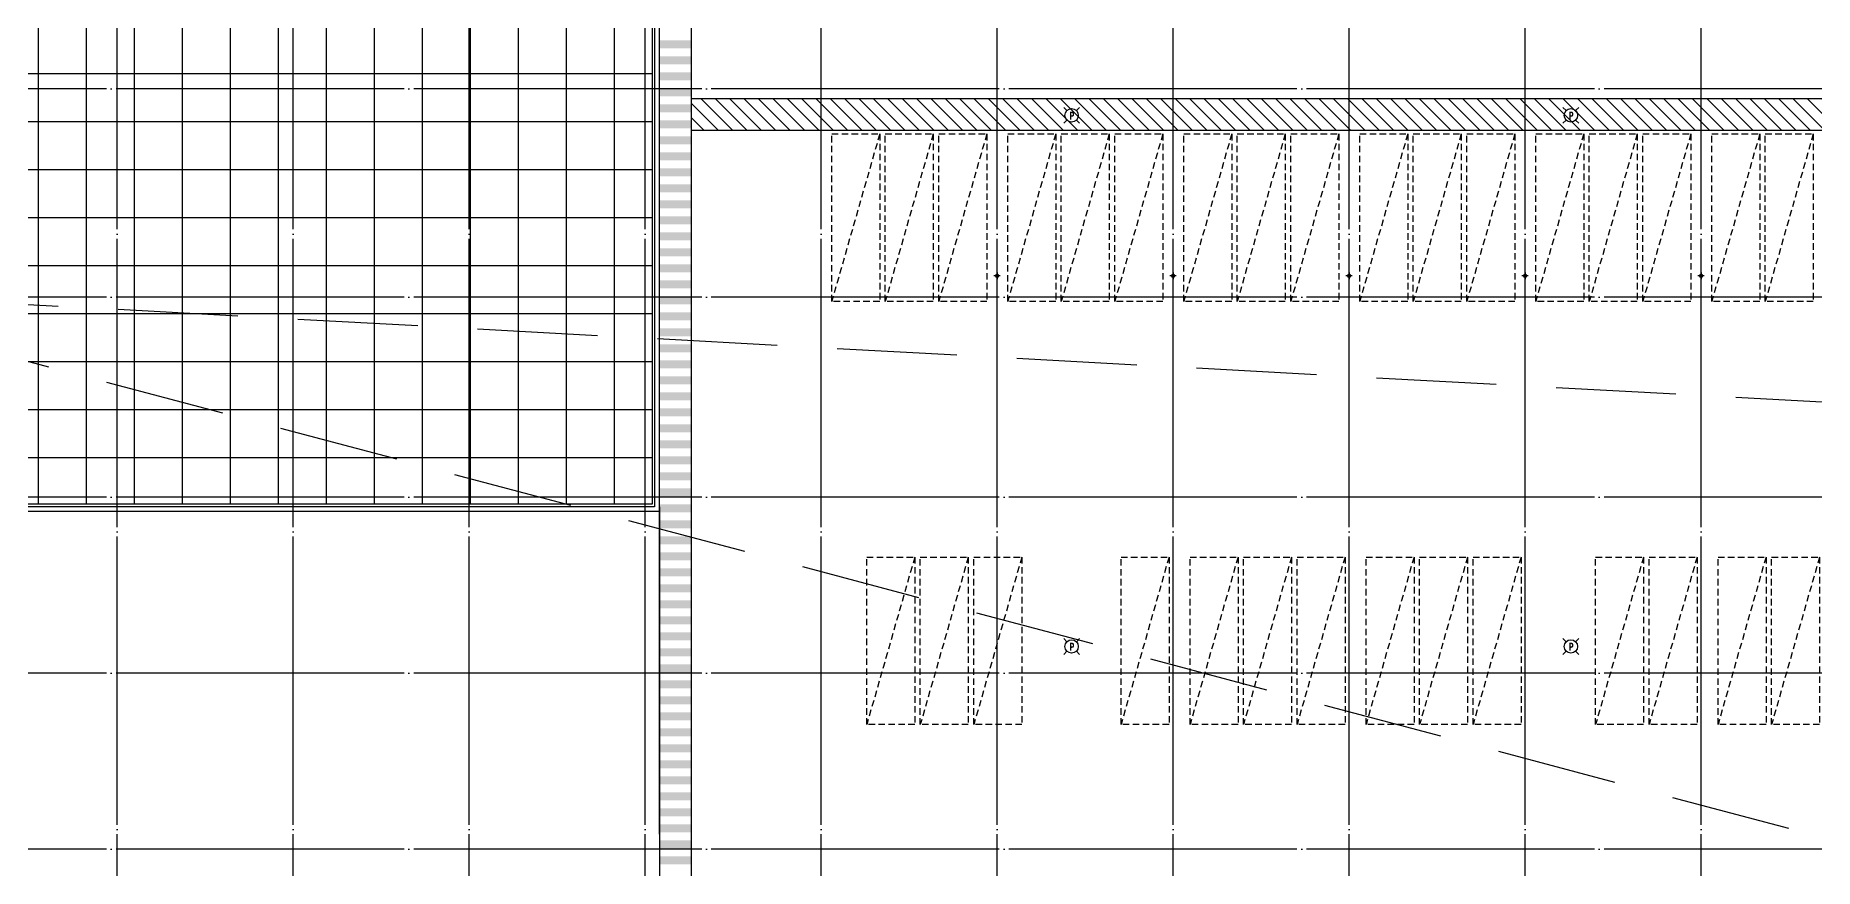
# Model space of a CAD drawing. Header units: millimetres. Extents: x 44352463 to 44913170, y -12080373 to -11704434.
# Drawn here: x 44461849 to 44573022, y -11989817 to -11937779 of the extents above; entities that cross this region are included whole.
import ezdxf
from ezdxf.enums import TextEntityAlignment as Align

# ---------------------------------------------------------------- set-up
doc = ezdxf.new("R2010")
doc.units = ezdxf.units.MM
doc.header["$LTSCALE"] = 600
doc.header["$MEASUREMENT"] = 0
for name, pattern in [('03 단지-0902$0$HIDDEN', [0.375, 0.25, -0.125]), ('CEN', [6.2, 6, -0.1, 0, -0.1]), ('HID', [0.345, 0.225, -0.12])]:
    doc.linetypes.add(name, pattern=pattern)
doc.layers.get('0').update_dxf_attribs({"linetype": 'CONTINUOUS'})
for name, color, linetype in [('7 우수관', 7, 'CONTINUOUS'), ('A-중심선', 10, 'CEN'), ('CON-1', 2, 'CONTINUOUS'), ('ELE-4', 8, 'CONTINUOUS'), ('ELE-8', 8, 'CONTINUOUS'), ('FIN-1', 9, 'CONTINUOUS'), ('SYM(일반)', 3, 'CONTINUOUS'), ('t기존건물', 8, 'CONTINUOUS'), ('WALb', 3, 'CONTINUOUS'), ('주차_확장', 252, 'CONTINUOUS')]:
    doc.layers.add(name, color=color, linetype=linetype)
doc.styles.add('맑은고딕', font='malgunbd.ttf')

# ---------------------------------------------------------------- blocks, each defined once
blk = doc.blocks.new('A$C304F24DA')
at = {"layer": 'ELE-8'}
for p, q in [((3000, 0), (3000, -49550)), ((6000, 0), (6000, -101900)), ((9000, 0), (9000, -101900)), ((12000, 0), (12000, -101900)), ((15000, 0), (15000, -101900)), ((18000, 0), (18000, -101900)), ((21000, 0), (21000, -101900)), ((24000, 0), (24000, -101900)), ((27000, 0), (27000, -101900)), ((30000, 0), (30000, -101900)), ((33000, 0), (33000, -101900)), ((36000, 0), (36000, -101900)), ((39000, 0), (39000, -101900)), ((42000, 0), (42000, -101900)), ((44380, -3000), (0, -3000)), ((44380, -6000), (0, -6000)), ((44380, -9000), (0, -9000)), ((44380, -12000), (0, -12000)), ((44380, -15000), (0, -15000)), ((44380, -18000), (0, -18000)), ((44380, -21000), (0, -21000)), ((44380, -24000), (0, -24000)), ((45000, -25700), (45000, -33100)), ((47580, -27000), (0, -27000)), ((47580, -30000), (0, -30000)), ((47580, -33000), (0, -33000)), ((44380, -36000), (0, -36000)), ((44380, -39000), (0, -39000)), ((44380, -42000), (0, -42000)), ((44380, -45000), (0, -45000)), ((44380, -48000), (0, -48000)), ((44380, -51000), (3630, -51000)), ((44380, -54000), (3630, -54000)), ((3000, -56450), (3000, -78450)), ((44380, -57000), (0, -57000)), ((44380, -60000), (0, -60000)), ((44380, -63000), (0, -63000)), ((44380, -66000), (0, -66000)), ((44380, -69000), (0, -69000)), ((44380, -72000), (0, -72000)), ((44380, -75000), (0, -75000)), ((44380, -78000), (0, -78000)), ((44380, -81000), (3630, -81000)), ((44380, -84000), (3630, -84000)), ((3000, -85350), (3000, -101900)), ((44380, -87000), (0, -87000)), ((44380, -90000), (0, -90000)), ((44380, -93000), (0, -93000)), ((44380, -96000), (0, -96000)), ((44380, -99000), (0, -99000))]:
    blk.add_line(p, q, dxfattribs=at)
blk = doc.blocks.new('RRRRR')
at = {"layer": 't기존건물', "linetype": '03 단지-0902$0$HIDDEN', "ltscale": 50}
blk.add_line((11763592, -9336052, 108781), (12037741, -9414339, 107737), dxfattribs=at)
at = {"layer": 't기존건물', "linetype": '03 단지-0902$0$HIDDEN', "ltscale": 50, "extrusion": (0.073213, 0.997316, 0), "elevation": -8449746}
blk.add_lwpolyline([(-12415545, 108781), (-12682525, 99979)], dxfattribs=at)
blk = doc.blocks.new('b')
at = {"layer": '7 우수관', "color": 8}
for p, q in [((11554393, -9603687), (11553993, -9603687)), ((11554193, -9603887), (11554193, -9603487))]:
    blk.add_line(p, q, dxfattribs=at)
at = {"layer": '7 우수관', "ltscale": 0.1}
blk.add_circle((11554193, -9603687), 100, dxfattribs=at)
blk = doc.blocks.new('5522233')
at = {"layer": '주차_확장', "linetype": 'HID', "ltscale": 3}
blk.add_line((7405990, 1029824), (7395523, 1032824), dxfattribs=at)
blk.add_lwpolyline([(7405990, 1029824), (7395523, 1029824), (7395523, 1032824), (7405990, 1032824)], close=True, dxfattribs=at)
blk = doc.blocks.new('xvxvxvvxvx')
at = {"layer": 'SYM(일반)'}
for p, q in [((10040290, 2673089), (10040092, 2673287)), ((10040881, 2673089), (10041079, 2673287)), ((10071490, 2673089), (10071292, 2673287)), ((10072081, 2673089), (10072279, 2673287)), ((10040290, 2672498), (10040092, 2672300)), ((10040881, 2672498), (10041079, 2672300)), ((10071490, 2672498), (10071292, 2672300)), ((10072081, 2672498), (10072279, 2672300)), ((10040290, 2639905), (10040092, 2640103)), ((10040290, 2639313), (10040092, 2639115)), ((10040881, 2639905), (10041079, 2640103)), ((10040881, 2639313), (10041079, 2639115)), ((10071490, 2639905), (10071292, 2640103)), ((10071490, 2639313), (10071292, 2639115)), ((10072081, 2639905), (10072279, 2640103)), ((10072081, 2639313), (10072279, 2639115))]:
    blk.add_line(p, q, dxfattribs=at)
for centre in [(10040586, 2672794), (10071786, 2672794), (10040586, 2639609), (10071786, 2639609)]:
    blk.add_circle(centre, 418, dxfattribs=at)
at = {"layer": 'SYM(일반)', "style": '맑은고딕', "width": 0.8}
for p in [(10040440, 2672778), (10071640, 2672778), (10040440, 2639593), (10071640, 2639593)]:
    blk.add_text('P', height=500, dxfattribs=at).set_placement(p, align=Align.MIDDLE_LEFT)

msp = doc.modelspace()

# ---------------------------------------------------------------- hatches: boundary and pattern name
at = {"layer": 'FIN-1'}
h = msp.add_hatch(dxfattribs=at)
h.set_pattern_fill('ANSI31', color=256, scale=200, angle=90, style=0)
h.set_pattern_definition([(135, (34486030.1, -16078102.8), (-449.012806, -449.012806), [])])
h.paths.add_polyline_path([(44502840.209, -11943716.879), (44502840.209, -11941716.879), (44622298.832, -11941716.667), (44622298.832, -11954386.852), (44620298.63, -11954386.852), (44620298.832, -11943716.667), (44508840.21, -11943716.879)])

# ---------------------------------------------------------------- linework, layer by layer
at = {"layer": 'A-중심선', "ltscale": 5}
for p, q in [((44466940.232, -12042884.796), (44466940.232, -11824697.371)), ((44477940.232, -12042884.796), (44477940.232, -11824697.371)), ((44488940.232, -12042884.796), (44488940.232, -11824697.371)), ((44499940.232, -12042884.796), (44499940.232, -11824697.371)), ((44510940.232, -12042884.796), (44510940.232, -11824697.371)), ((44521940.232, -12042884.796), (44521940.232, -11824697.371)), ((44532940.232, -12042884.796), (44532940.232, -11824697.371)), ((44543940.232, -12042884.796), (44543940.232, -11824697.371)), ((44554940.232, -12042884.796), (44554940.232, -11824697.371)), ((44565940.232, -12042884.796), (44565940.232, -11824697.371)), ((44745280.078, -11941116.81), (44413938.371, -11941116.81)), ((44745280.078, -11954116.81), (44413938.371, -11954116.81)), ((44745280.078, -11966616.81), (44413938.371, -11966616.81)), ((44745280.078, -11977616.81), (44413938.371, -11977616.81)), ((44745280.078, -11988616.81), (44413938.371, -11988616.81))]:
    msp.add_line(p, q, dxfattribs=at)
at = {"layer": 'CON-1'}
for points in [[(44456010.232, -11865016.879), (44500540.209, -11865016.879), (44500540.209, -11890716.879), (44503740.21, -11890716.879), (44503740.21, -11898416.879), (44500540.209, -11898416.879), (44500540.209, -11967216.879), (44456010.232, -11967216.879)], [(44456010.232, -11865166.879), (44500390.209, -11865166.879), (44500390.209, -11890866.879), (44503590.21, -11890866.879), (44503590.21, -11898266.879), (44500390.209, -11898266.879), (44500390.209, -11967066.879), (44456010.232, -11967066.879)]]:
    msp.add_lwpolyline(points, dxfattribs=at)
at = {"layer": 'FIN-1'}
for p, q in [((44502840.209, -12009816.879), (44502840.209, -11898716.879)), ((44500840.209, -11987671.18), (44500840.209, -11931516.877)), ((44500840.209, -11967516.879), (44456310.209, -11967516.879)), ((44500840.209, -11967216.879), (44500840.209, -12009816.879))]:
    msp.add_line(p, q, dxfattribs=at)
msp.add_lwpolyline([(44502840.209, -11943716.879), (44502840.209, -11941716.879), (44622298.832, -11941716.667), (44622298.832, -11954386.852), (44620298.63, -11954386.852), (44620298.832, -11943716.667), (44508840.21, -11943716.879), (44502840.209, -11943716.879)], dxfattribs=at)
for points in [[(44500840.209, -11938066.879), (44500840.209, -11938566.879), (44502840.209, -11938066.879), (44502840.209, -11938566.879)], [(44500840.209, -11939066.879), (44500840.209, -11939566.879), (44502840.209, -11939066.879), (44502840.209, -11939566.879)], [(44500840.209, -11940066.879), (44500840.209, -11940566.879), (44502840.209, -11940066.879), (44502840.209, -11940566.879)], [(44500840.209, -11941066.879), (44500840.209, -11941566.879), (44502840.209, -11941066.879), (44502840.209, -11941566.879)], [(44500840.209, -11942066.879), (44500840.209, -11942566.879), (44502840.209, -11942066.879), (44502840.209, -11942566.879)], [(44500840.209, -11943066.879), (44500840.209, -11943566.879), (44502840.209, -11943066.879), (44502840.209, -11943566.879)], [(44500840.209, -11944066.879), (44500840.209, -11944566.879), (44502840.209, -11944066.879), (44502840.209, -11944566.879)], [(44500840.209, -11945066.879), (44500840.209, -11945566.879), (44502840.209, -11945066.879), (44502840.209, -11945566.879)], [(44500840.209, -11946066.879), (44500840.209, -11946566.879), (44502840.209, -11946066.879), (44502840.209, -11946566.879)], [(44500840.209, -11947066.879), (44500840.209, -11947566.879), (44502840.209, -11947066.879), (44502840.209, -11947566.879)], [(44500840.209, -11948066.879), (44500840.209, -11948566.879), (44502840.209, -11948066.879), (44502840.209, -11948566.879)], [(44500840.209, -11949066.879), (44500840.209, -11949566.879), (44502840.209, -11949066.879), (44502840.209, -11949566.879)], [(44500840.209, -11950066.879), (44500840.209, -11950566.879), (44502840.209, -11950066.879), (44502840.209, -11950566.879)], [(44500840.209, -11951066.879), (44500840.209, -11951566.879), (44502840.209, -11951066.879), (44502840.209, -11951566.879)], [(44500840.209, -11952066.879), (44500840.209, -11952566.879), (44502840.209, -11952066.879), (44502840.209, -11952566.879)], [(44500840.209, -11953066.879), (44500840.209, -11953566.879), (44502840.209, -11953066.879), (44502840.209, -11953566.879)], [(44500840.209, -11954066.879), (44500840.209, -11954566.879), (44502840.209, -11954066.879), (44502840.209, -11954566.879)], [(44500840.209, -11955066.879), (44500840.209, -11955566.879), (44502840.209, -11955066.879), (44502840.209, -11955566.879)], [(44500840.209, -11956066.879), (44500840.209, -11956566.879), (44502840.209, -11956066.879), (44502840.209, -11956566.879)], [(44500840.209, -11957066.879), (44500840.209, -11957566.879), (44502840.209, -11957066.879), (44502840.209, -11957566.879)], [(44500840.209, -11958066.879), (44500840.209, -11958566.879), (44502840.209, -11958066.879), (44502840.209, -11958566.879)], [(44500840.209, -11959066.879), (44500840.209, -11959566.879), (44502840.209, -11959066.879), (44502840.209, -11959566.879)], [(44500840.209, -11960066.879), (44500840.209, -11960566.879), (44502840.209, -11960066.879), (44502840.209, -11960566.879)], [(44500840.209, -11961066.879), (44500840.209, -11961566.879), (44502840.209, -11961066.879), (44502840.209, -11961566.879)], [(44500840.209, -11962066.879), (44500840.209, -11962566.879), (44502840.209, -11962066.879), (44502840.209, -11962566.879)], [(44500840.209, -11963066.879), (44500840.209, -11963566.879), (44502840.209, -11963066.879), (44502840.209, -11963566.879)], [(44500840.209, -11964066.879), (44500840.209, -11964566.879), (44502840.209, -11964066.879), (44502840.209, -11964566.879)], [(44500840.209, -11965066.879), (44500840.209, -11965566.879), (44502840.209, -11965066.879), (44502840.209, -11965566.879)], [(44500840.209, -11966066.879), (44500840.209, -11966566.879), (44502840.209, -11966066.879), (44502840.209, -11966566.879)], [(44500840.209, -11967066.879), (44500840.209, -11967566.879), (44502840.209, -11967066.879), (44502840.209, -11967566.879)], [(44500840.209, -11968066.879), (44500840.209, -11968566.879), (44502840.209, -11968066.879), (44502840.209, -11968566.879)], [(44500840.209, -11969066.879), (44500840.209, -11969566.879), (44502840.209, -11969066.879), (44502840.209, -11969566.879)], [(44500840.209, -11970066.879), (44500840.209, -11970566.879), (44502840.209, -11970066.879), (44502840.209, -11970566.879)], [(44500840.209, -11971066.879), (44500840.209, -11971566.879), (44502840.209, -11971066.879), (44502840.209, -11971566.879)], [(44500840.209, -11972066.879), (44500840.209, -11972566.879), (44502840.209, -11972066.879), (44502840.209, -11972566.879)], [(44500840.209, -11973066.879), (44500840.209, -11973566.879), (44502840.209, -11973066.879), (44502840.209, -11973566.879)], [(44500840.209, -11974066.879), (44500840.209, -11974566.879), (44502840.209, -11974066.879), (44502840.209, -11974566.879)], [(44500840.209, -11975066.879), (44500840.209, -11975566.879), (44502840.209, -11975066.879), (44502840.209, -11975566.879)], [(44500840.209, -11976066.879), (44500840.209, -11976566.879), (44502840.209, -11976066.879), (44502840.209, -11976566.879)], [(44500840.209, -11977066.879), (44500840.209, -11977566.879), (44502840.209, -11977066.879), (44502840.209, -11977566.879)], [(44500840.209, -11978066.879), (44500840.209, -11978566.879), (44502840.209, -11978066.879), (44502840.209, -11978566.879)], [(44500840.209, -11979066.879), (44500840.209, -11979566.879), (44502840.209, -11979066.879), (44502840.209, -11979566.879)], [(44500840.209, -11980066.879), (44500840.209, -11980566.879), (44502840.209, -11980066.879), (44502840.209, -11980566.879)], [(44500840.209, -11981066.879), (44500840.209, -11981566.879), (44502840.209, -11981066.879), (44502840.209, -11981566.879)], [(44500840.209, -11982066.879), (44500840.209, -11982566.879), (44502840.209, -11982066.879), (44502840.209, -11982566.879)], [(44500840.209, -11983066.879), (44500840.209, -11983566.879), (44502840.209, -11983066.879), (44502840.209, -11983566.879)], [(44500840.209, -11984066.879), (44500840.209, -11984566.879), (44502840.209, -11984066.879), (44502840.209, -11984566.879)], [(44500840.209, -11985066.879), (44500840.209, -11985566.879), (44502840.209, -11985066.879), (44502840.209, -11985566.879)], [(44500840.209, -11986066.879), (44500840.209, -11986566.879), (44502840.209, -11986066.879), (44502840.209, -11986566.879)], [(44500840.209, -11987066.879), (44500840.209, -11987566.879), (44502840.209, -11987066.879), (44502840.209, -11987566.879)], [(44500840.209, -11988066.879), (44500840.209, -11988566.879), (44502840.209, -11988066.879), (44502840.209, -11988566.879)], [(44500840.209, -11989066.879), (44500840.209, -11989566.879), (44502840.209, -11989066.879), (44502840.209, -11989566.879)]]:
    msp.add_solid(points, dxfattribs=at)

# ---------------------------------------------------------------- block references
at = {"color": 30, "rotation": 90}
for p in [(45544431.503, -19349910.314), (45547777.143, -19349910.314), (45551122.782, -19349910.314), (45555431.504, -19349910.314), (45558777.143, -19349910.314), (45562122.782, -19349910.314), (45566431.505, -19349910.314), (45569777.144, -19349910.314), (45573122.783, -19349910.314), (45577431.505, -19349910.314), (45580777.144, -19349910.314), (45584122.783, -19349910.314), (45588431.505, -19349910.314), (45591777.144, -19349910.314), (45595122.783, -19349910.314), (45599431.505, -19349910.314), (45602777.144, -19349910.314), (45546621.263, -19376355.18), (45549966.902, -19376355.18), (45553312.542, -19376355.18), (45562512.545, -19376355.18), (45566821.267, -19376355.18), (45570166.906, -19376355.18), (45573512.546, -19376355.18), (45577821.268, -19376355.18), (45581166.907, -19376355.18), (45584512.546, -19376355.18), (45592166.907, -19376355.18), (45595512.546, -19376355.18), (45599821.268, -19376355.18), (45603166.907, -19376355.18)]:
    msp.add_blockref('5522233', p, dxfattribs=at)
at = {"linetype": 'ByBlock', "xscale": -1, "rotation": 180}
for p in [(32967746.883, -21556478.911), (32978746.883, -21556478.911), (32989746.883, -21556478.911), (33000746.883, -21556478.911), (33011746.883, -21556478.911)]:
    msp.add_blockref('b', p, dxfattribs=at)
at = {"layer": 'ELE-4', "rotation": 1.086555888464989}
msp.add_blockref('RRRRR', (32506027.211, -2842359.815), dxfattribs=at)
at = {"layer": 'ELE-8'}
msp.add_blockref('A$C304F24DA', (44456010.232, -11865166.879), dxfattribs=at)
at = {"layer": 'WALb'}
msp.add_blockref('xvxvxvvxvx', (34486013.586, -14615557.571), dxfattribs=at)

doc.saveas('drawing.dxf')
